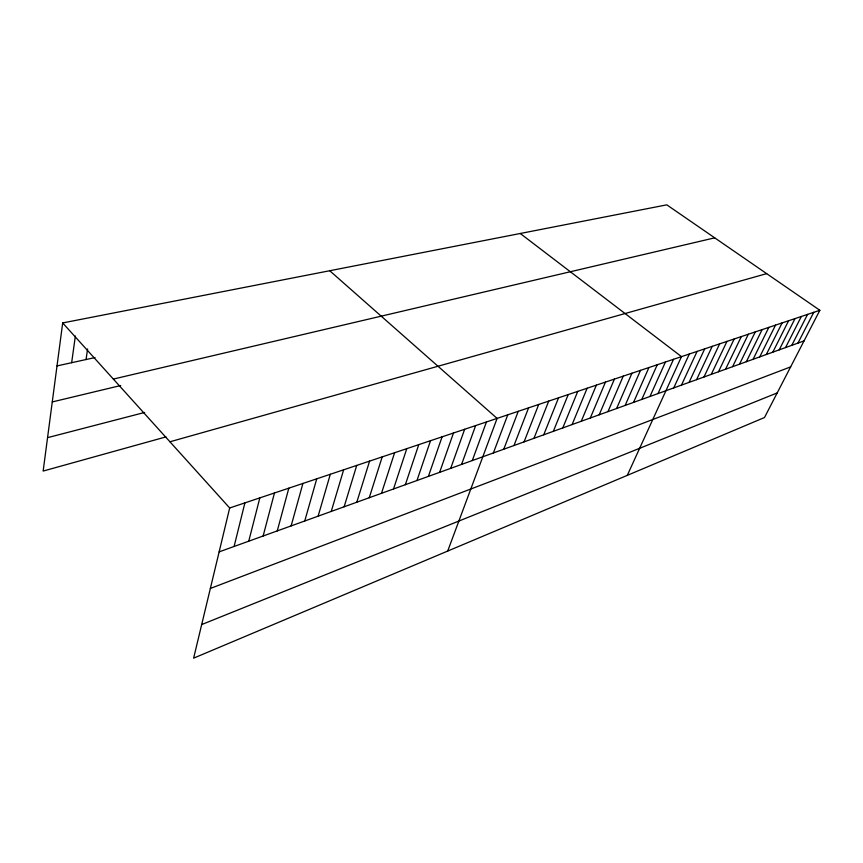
<?xml version="1.0" encoding="UTF-8"?>
<svg xmlns="http://www.w3.org/2000/svg" width="863" height="863" viewBox="0 0 863 863"><rect width="100%" height="100%" fill="white"/><g stroke="black" fill="none" stroke-linecap="round" stroke-linejoin="round"><path stroke-width="1.29" d="M62.686 322.935L229.677 507.983L193.625 658.156L764.499 417.53L819.85 310.281L666.808 204.844L62.686 322.935L43.15 471.058L165.987 436.894M71.651 362.697L75.372 336.031M86.041 359.537L87.595 348.943M234.089 546.484L244.898 502.892M248.749 541.187L259.828 497.886M263.139 535.999L274.466 492.989M277.26 530.907L288.825 488.178M291.133 525.901L302.913 483.453M304.736 520.993L316.743 478.825M318.113 516.171L330.313 474.272M331.241 511.435L343.647 469.806M344.132 506.786L356.732 465.427M356.807 502.212L369.58 461.122M369.256 497.724L382.201 456.894M381.489 493.312L394.607 452.741M393.517 488.976L406.786 448.652M405.34 484.715L418.76 444.65M416.969 480.518L430.529 440.702M428.393 476.398L442.093 436.829M439.634 472.341L453.463 433.021M450.691 468.35L464.65 429.278M461.576 464.423L475.642 425.588M472.277 460.562L486.462 421.964M447.692 551.069L497.099 418.404L329.731 270.734M493.377 452.956L507.768 414.833M503.765 449.213L518.253 411.317M513.992 445.524L528.577 407.865M524.057 441.888L538.728 404.456M533.97 438.318L548.717 401.112M543.722 434.801L558.555 397.821M553.323 431.338L568.232 394.574M562.784 427.919L577.757 391.381M572.093 424.564L587.142 388.242M581.263 421.252L596.376 385.146M590.303 417.994L605.47 382.104M599.202 414.79L614.424 379.094M607.973 411.619L623.248 376.139M616.614 408.501L631.943 373.226M625.136 405.437L640.508 370.367M633.528 402.406L648.944 367.53M641.802 399.418L657.261 364.747M649.958 396.484L665.449 362.007M658.005 393.582L673.528 359.299M627.293 475.362L681.49 356.635L520.26 233.495M673.755 387.897L689.343 354.003M681.457 385.114L697.077 351.414M689.062 382.374L704.704 348.857M696.57 379.666L712.234 346.333M703.971 377.002L719.656 343.852M711.263 374.369L726.97 341.392M718.469 371.77L734.197 338.976M725.578 369.202L741.317 336.592M732.59 366.678L748.34 334.24M739.515 364.175L755.276 331.91M746.344 361.716L762.115 329.623M753.086 359.278L768.868 327.357M759.742 356.883L775.535 325.124M766.312 354.51L782.115 322.924M772.806 352.169L788.599 320.745M779.213 349.86L795.017 318.598M785.535 347.584L801.339 316.484M791.781 345.329L807.585 314.391M797.951 343.096L813.755 312.32M201.694 624.564L777.207 392.924M210.356 588.458L790.648 366.872M219.148 551.867L804.046 340.907M229.677 507.983L819.85 310.281M169.935 441.78L766.668 273.636M47.551 437.66L144.65 412.449M52.265 401.942L120.734 385.524M113.344 379.073L714.704 237.843M57.012 365.912L95.049 357.562"/></g></svg>
